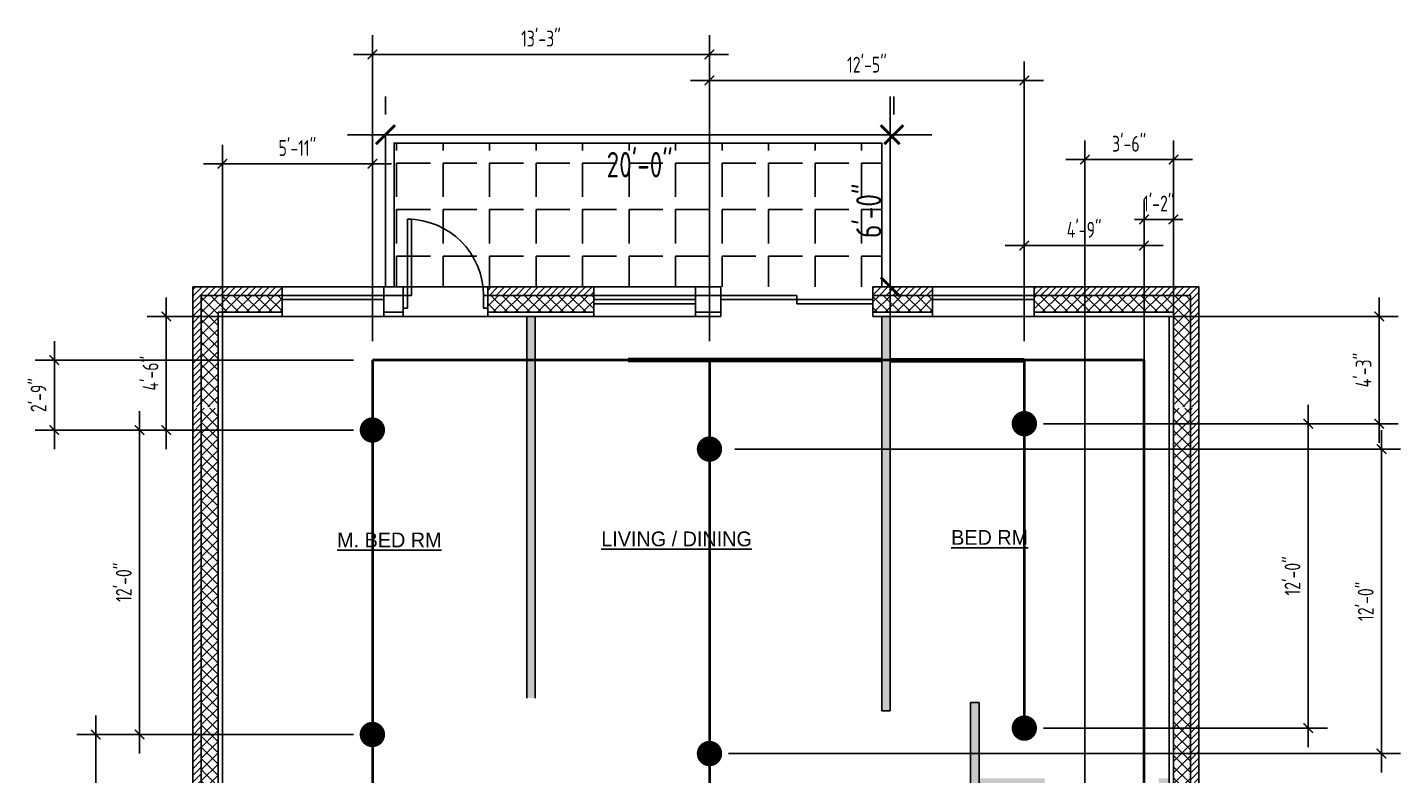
# Model space of a CAD drawing. Header units: inches. Extents: x -7743 to 108965, y 7770 to 27313.
# Drawn here: x 106096 to 106746, y 8500 to 8853 of the extents above; entities that cross this region are included whole.
import ezdxf

# ---------------------------------------------------------------- set-up
doc = ezdxf.new("R2010")
doc.units = ezdxf.units.IN
doc.header["$LTSCALE"] = 192
doc.header["$MEASUREMENT"] = 0
doc.layers.get('0').update_dxf_attribs({"linetype": 'CONTINUOUS'})
doc.layers.get('DEFPOINTS').update_dxf_attribs({"linetype": 'CONTINUOUS'})
for name, color, linetype in [('1DOORS', 1, 'CONTINUOUS'), ('1SAN', 2, 'CONTINUOUS'), ('1wall', 7, 'CONTINUOUS'), ('A-DOOR', 2, 'CONTINUOUS'), ('AFP-DOOR', 2, 'CONTINUOUS'), ('ARDIM', 1, 'CONTINUOUS'), ('BRICK', 9, 'CONTINUOUS'), ('LIGHT', 2, 'CONTINUOUS')]:
    doc.layers.add(name, color=color, linetype=linetype)
doc.styles.add('AT7', font='ARCHTITL.SHX', dxfattribs={"height": 7})
doc.styles.get("Standard").update_dxf_attribs({"font": 'architxt.shx', "width": 0.85})
doc.dimstyles.new('DIM192', dxfattribs={"dimscale": 192, "dimtxt": 0.0625, "dimasz": 0.046875, "dimexe": 0.09375, "dimexo": 0.09375, "dimgap": 0.015625, "dimtad": 1, "dimdec": 0, "dimzin": 3, "dimdsep": 46, "dimlunit": 4, "dimtxsty": 'Standard', "dimblk1": 'ARCHTICK', "dimblk2": 'ARCHTICK', "dimsah": 1, "dimcen": 0, "dimdle": 0.09375, "dimclrd": 1, "dimclre": 1, "dimclrt": 1, "dimaunit": 1, "dimadec": 4, "dimazin": 0, "dimtfac": 1, "dimtdec": 0, "dimtix": 1, "dimtmove": 2, "dimatfit": 3, "dimfxl": 1, "dimtolj": 1, "dimtzin": 1, "dimarcsym": 0})
doc.dimstyles.new('DIM96', dxfattribs={"dimscale": 96, "dimtxt": 0.078125, "dimasz": 0.046875, "dimexe": 0.09375, "dimexo": 0.09375, "dimgap": 0.03125, "dimtad": 1, "dimdec": 0, "dimzin": 3, "dimdsep": 46, "dimlunit": 4, "dimtxsty": 'Standard', "dimblk1": 'ARCHTICK', "dimblk2": 'ARCHTICK', "dimsah": 1, "dimcen": 0, "dimdle": 0.09375, "dimadec": 0, "dimazin": 0, "dimtfac": 1, "dimtdec": 0, "dimtix": 1, "dimtmove": 2, "dimatfit": 3, "dimfxl": 1, "dimfrac": 2, "dimtolj": 1, "dimtzin": 1, "dimarcsym": 0})
pattern_1 = [(225, (-44113.4358, 40107.1258), (1.590990258, -1.590990258), [])]
pattern_2 = [(315, (-44113.436, 40107.1258), (2.65165043, 2.65165043), []), (45, (-44113.436, 40107.1258), (-2.65165043, 2.65165043), [])]

# ---------------------------------------------------------------- blocks, each defined once
blk = doc.blocks.new('_ARCHTICK')
at = {"color": 0, "linetype": 'ByBlock', "const_width": 0.15}
blk.add_lwpolyline([(-0.5, -0.5), (0.5, 0.5)], dxfattribs=at)
blk = doc.blocks.new('*D57')
at = {"layer": 'ARDIM', "color": 1, "lineweight": -2, "transparency": 16777216}
for p, q in [((106265.75, 8812.2), (106265.75, 8820.65)), ((106506.24, 8812.2), (106506.24, 8820.65)), ((106524.24, 8802.65), (106247.75, 8802.65))]:
    blk.add_line(p, q, dxfattribs=at)
at = {"layer": 'DEFPOINTS', "color": 0, "transparency": 16777216}
for p in [(106265.75, 8802.65), (106265.75, 8794.2), (106506.24, 8794.2)]:
    blk.add_point(p, dxfattribs=at)
at = {"layer": 'ARDIM', "color": 1, "lineweight": -2, "transparency": 16777216, "xscale": 9, "yscale": 9, "zscale": 9, "rotation": 180}
blk.add_blockref('_ARCHTICK', (106265.75, 8802.65), dxfattribs=at)
at = {"layer": 'ARDIM', "color": 1, "lineweight": -2, "transparency": 16777216, "xscale": 9, "yscale": 9, "zscale": 9}
blk.add_blockref('_ARCHTICK', (106506.24, 8802.65), dxfattribs=at)
at = {"layer": 'ARDIM', "color": 1, "transparency": 16777216, "insert": (106385.99, 8788.46), "char_height": 12, "attachment_point": 5}
blk.add_mtext('\\A1;20\'-0"', dxfattribs=at)
blk = doc.blocks.new('DR-36-blk')
at = {"layer": 'AFP-DOOR'}
for points in [[(-38, -6), (-40, -6), (-40, 0), (-38, 0)], [(0, -6), (-2, -6), (-2, 0), (0, 0)], [(-2, -42), (-4, -42), (-4, -6), (-2, -6)]]:
    blk.add_lwpolyline(points, close=True, dxfattribs=at)
blk.add_arc((-2, -6), 36, 180, 270, dxfattribs=at)
blk = doc.blocks.new('*D53')
at = {"layer": 'ARDIM', "color": 1, "lineweight": -2, "transparency": 16777216}
blk.add_line((106504.54, 8820.65), (106504.54, 8712.65), dxfattribs=at)
at = {"layer": 'DEFPOINTS', "color": 0, "transparency": 16777216}
for p in [(106504.54, 8802.65), (106504.54, 8730.65), (106504.54, 8730.65)]:
    blk.add_point(p, dxfattribs=at)
at = {"layer": 'ARDIM', "color": 1, "lineweight": -2, "transparency": 16777216, "xscale": 9, "yscale": 9, "zscale": 9}
for p, rotation in [((106504.54, 8802.65), 90), ((106504.54, 8730.65), 270)]:
    blk.add_blockref('_ARCHTICK', p, dxfattribs=dict(at, rotation=rotation))
at = {"layer": 'ARDIM', "color": 1, "transparency": 16777216, "insert": (106494.4, 8766.65), "char_height": 12, "attachment_point": 5, "rotation": 90}
blk.add_mtext('\\A1;6\'-0"', dxfattribs=at)
blk = doc.blocks.new('*D141')
at = {"layer": 'DEFPOINTS', "color": 0, "linetype": 'Continuous', "lineweight": 200, "transparency": 16777216}
for p in [(106624.61, 8762.6), (106624.61, 8460.15), (106638.54, 8460.15)]:
    blk.add_point(p, dxfattribs=at)
at = {"layer": 'LIGHT', "color": 0, "linetype": 'Continuous', "lineweight": -2, "transparency": 16777216}
for p, q in [((106624.61, 8469.15), (106624.61, 8771.6)), ((106638.54, 8469.15), (106638.54, 8771.6)), ((106624.61, 8762.6), (106620.11, 8762.6)), ((106638.54, 8762.6), (106624.61, 8762.6)), ((106638.54, 8762.6), (106643.04, 8762.6))]:
    blk.add_line(p, q, dxfattribs=at)
at = {"layer": 'LIGHT', "color": 0, "linetype": 'Continuous', "lineweight": -2, "transparency": 16777216, "xscale": 4.5, "yscale": 4.5, "zscale": 4.5}
blk.add_blockref('_ARCHTICK', (106624.61, 8762.6), dxfattribs=at)
at = {"layer": 'LIGHT', "color": 0, "linetype": 'Continuous', "lineweight": -2, "transparency": 16777216, "xscale": 4.5, "yscale": 4.5, "zscale": 4.5, "rotation": 180}
blk.add_blockref('_ARCHTICK', (106638.54, 8762.6), dxfattribs=at)
at = {"layer": 'LIGHT', "color": 0, "linetype": 'Continuous', "lineweight": 40, "transparency": 16777216, "insert": (106631.57, 8770.07), "char_height": 7.5, "attachment_point": 5}
blk.add_mtext('\\A1;1\'-2"', dxfattribs=at)
blk = doc.blocks.new('*D142')
at = {"layer": 'DEFPOINTS', "color": 0, "linetype": 'Continuous', "lineweight": 200, "transparency": 16777216}
for p in [(106624.61, 8750.21), (106567.97, 8696.01), (106624.61, 8696.01)]:
    blk.add_point(p, dxfattribs=at)
at = {"layer": 'LIGHT', "color": 0, "linetype": 'Continuous', "lineweight": -2, "transparency": 16777216}
for p, q in [((106567.97, 8705.01), (106567.97, 8759.21)), ((106624.61, 8705.01), (106624.61, 8759.21)), ((106558.97, 8750.21), (106633.61, 8750.21))]:
    blk.add_line(p, q, dxfattribs=at)
at = {"layer": 'LIGHT', "color": 0, "linetype": 'Continuous', "lineweight": -2, "transparency": 16777216, "xscale": 4.5, "yscale": 4.5, "zscale": 4.5, "rotation": 180}
blk.add_blockref('_ARCHTICK', (106567.97, 8750.21), dxfattribs=at)
at = {"layer": 'LIGHT', "color": 0, "linetype": 'Continuous', "lineweight": -2, "transparency": 16777216, "xscale": 4.5, "yscale": 4.5, "zscale": 4.5}
blk.add_blockref('_ARCHTICK', (106624.61, 8750.21), dxfattribs=at)
at = {"layer": 'LIGHT', "color": 0, "linetype": 'Continuous', "lineweight": 40, "transparency": 16777216, "insert": (106596.29, 8757.68), "char_height": 7.5, "attachment_point": 5}
blk.add_mtext('\\A1;4\'-9"', dxfattribs=at)
blk = doc.blocks.new('*D143')
at = {"layer": 'DEFPOINTS', "color": 0, "linetype": 'Continuous', "lineweight": 200, "transparency": 16777216}
for p in [(106567.97, 8716.65), (106567.97, 8665.95), (106735.91, 8665.95)]:
    blk.add_point(p, dxfattribs=at)
at = {"layer": 'LIGHT', "color": 0, "linetype": 'Continuous', "lineweight": -2, "transparency": 16777216}
for p, q in [((106735.91, 8725.65), (106735.91, 8656.95)), ((106576.97, 8716.65), (106744.91, 8716.65)), ((106576.97, 8665.95), (106744.91, 8665.95))]:
    blk.add_line(p, q, dxfattribs=at)
at = {"layer": 'LIGHT', "color": 0, "linetype": 'Continuous', "lineweight": -2, "transparency": 16777216, "xscale": 4.5, "yscale": 4.5, "zscale": 4.5}
for p, rotation in [((106735.91, 8716.65), 90), ((106735.91, 8665.95), 270)]:
    blk.add_blockref('_ARCHTICK', p, dxfattribs=dict(at, rotation=rotation))
at = {"layer": 'LIGHT', "color": 0, "linetype": 'Continuous', "lineweight": 40, "transparency": 16777216, "insert": (106728.45, 8691.3), "char_height": 7.5, "attachment_point": 5, "rotation": 90}
blk.add_mtext('\\A1;4\'-3"', dxfattribs=at)
blk = doc.blocks.new('*D144')
at = {"layer": 'DEFPOINTS', "color": 0, "linetype": 'Continuous', "lineweight": 200, "transparency": 16777216}
for p in [(106567.97, 8828.29), (106419, 8736.2), (106567.97, 8736.2)]:
    blk.add_point(p, dxfattribs=at)
at = {"layer": 'LIGHT', "color": 0, "linetype": 'Continuous', "lineweight": -2, "transparency": 16777216}
for p, q in [((106419, 8745.2), (106419, 8837.29)), ((106567.97, 8745.2), (106567.97, 8837.29)), ((106410, 8828.29), (106576.97, 8828.29))]:
    blk.add_line(p, q, dxfattribs=at)
at = {"layer": 'LIGHT', "color": 0, "linetype": 'Continuous', "lineweight": -2, "transparency": 16777216, "xscale": 4.5, "yscale": 4.5, "zscale": 4.5, "rotation": 180}
blk.add_blockref('_ARCHTICK', (106419, 8828.29), dxfattribs=at)
at = {"layer": 'LIGHT', "color": 0, "linetype": 'Continuous', "lineweight": -2, "transparency": 16777216, "xscale": 4.5, "yscale": 4.5, "zscale": 4.5}
blk.add_blockref('_ARCHTICK', (106567.97, 8828.29), dxfattribs=at)
at = {"layer": 'LIGHT', "color": 0, "linetype": 'Continuous', "lineweight": 40, "transparency": 16777216, "insert": (106493.49, 8835.76), "char_height": 7.5, "attachment_point": 5}
blk.add_mtext('\\A1;12\'-5"', dxfattribs=at)
blk = doc.blocks.new('*D145')
at = {"layer": 'DEFPOINTS', "color": 0, "linetype": 'Continuous', "lineweight": 200, "transparency": 16777216}
for p in [(106419, 8840.65), (106259.51, 8696.01), (106419, 8696.01)]:
    blk.add_point(p, dxfattribs=at)
at = {"layer": 'LIGHT', "color": 0, "linetype": 'Continuous', "lineweight": -2, "transparency": 16777216}
for p, q in [((106259.51, 8705.01), (106259.51, 8849.65)), ((106419, 8705.01), (106419, 8849.65)), ((106250.51, 8840.65), (106428, 8840.65))]:
    blk.add_line(p, q, dxfattribs=at)
at = {"layer": 'LIGHT', "color": 0, "linetype": 'Continuous', "lineweight": -2, "transparency": 16777216, "xscale": 4.5, "yscale": 4.5, "zscale": 4.5, "rotation": 180}
blk.add_blockref('_ARCHTICK', (106259.51, 8840.65), dxfattribs=at)
at = {"layer": 'LIGHT', "color": 0, "linetype": 'Continuous', "lineweight": -2, "transparency": 16777216, "xscale": 4.5, "yscale": 4.5, "zscale": 4.5}
blk.add_blockref('_ARCHTICK', (106419, 8840.65), dxfattribs=at)
at = {"layer": 'LIGHT', "color": 0, "linetype": 'Continuous', "lineweight": 40, "transparency": 16777216, "insert": (106339.26, 8848.11), "char_height": 7.5, "attachment_point": 5}
blk.add_mtext('\\A1;13\'-3"', dxfattribs=at)
blk = doc.blocks.new('*D146')
at = {"layer": 'DEFPOINTS', "color": 0, "linetype": 'Continuous', "lineweight": 200, "transparency": 16777216}
for p in [(106188.54, 8788.88), (106188.54, 8696.01), (106259.51, 8696.01)]:
    blk.add_point(p, dxfattribs=at)
at = {"layer": 'LIGHT', "color": 0, "linetype": 'Continuous', "lineweight": -2, "transparency": 16777216}
for p, q in [((106188.54, 8705.01), (106188.54, 8797.88)), ((106259.51, 8705.01), (106259.51, 8797.88)), ((106268.51, 8788.88), (106179.54, 8788.88))]:
    blk.add_line(p, q, dxfattribs=at)
at = {"layer": 'LIGHT', "color": 0, "linetype": 'Continuous', "lineweight": -2, "transparency": 16777216, "xscale": 4.5, "yscale": 4.5, "zscale": 4.5, "rotation": 180}
blk.add_blockref('_ARCHTICK', (106188.54, 8788.88), dxfattribs=at)
at = {"layer": 'LIGHT', "color": 0, "linetype": 'Continuous', "lineweight": -2, "transparency": 16777216, "xscale": 4.5, "yscale": 4.5, "zscale": 4.5}
blk.add_blockref('_ARCHTICK', (106259.51, 8788.88), dxfattribs=at)
at = {"layer": 'LIGHT', "color": 0, "linetype": 'Continuous', "lineweight": 40, "transparency": 16777216, "insert": (106224.02, 8796.35), "char_height": 7.5, "attachment_point": 5}
blk.add_mtext('\\A1;5\'-11"', dxfattribs=at)
blk = doc.blocks.new('*D147')
at = {"layer": 'DEFPOINTS', "color": 0, "linetype": 'Continuous', "lineweight": 200, "transparency": 16777216}
for p in [(106567.97, 8665.95), (106567.97, 8521.97), (106702.34, 8521.97)]:
    blk.add_point(p, dxfattribs=at)
at = {"layer": 'LIGHT', "color": 0, "linetype": 'Continuous', "lineweight": -2, "transparency": 16777216}
for p, q in [((106702.34, 8674.95), (106702.34, 8512.97)), ((106576.97, 8665.95), (106711.34, 8665.95)), ((106576.97, 8521.97), (106711.34, 8521.97))]:
    blk.add_line(p, q, dxfattribs=at)
at = {"layer": 'LIGHT', "color": 0, "linetype": 'Continuous', "lineweight": -2, "transparency": 16777216, "xscale": 4.5, "yscale": 4.5, "zscale": 4.5}
for p, rotation in [((106702.34, 8665.95), 90), ((106702.34, 8521.97), 270)]:
    blk.add_blockref('_ARCHTICK', p, dxfattribs=dict(at, rotation=rotation))
at = {"layer": 'LIGHT', "color": 0, "linetype": 'Continuous', "lineweight": 40, "transparency": 16777216, "insert": (106694.87, 8593.96), "char_height": 7.5, "attachment_point": 5, "rotation": 90}
blk.add_mtext('\\A1;12\'-0"', dxfattribs=at)
blk = doc.blocks.new('*D148')
at = {"layer": 'DEFPOINTS', "color": 0, "linetype": 'Continuous', "lineweight": 200, "transparency": 16777216}
for p in [(106596.61, 8790.9), (106596.61, 8460.15), (106638.54, 8460.15)]:
    blk.add_point(p, dxfattribs=at)
at = {"layer": 'LIGHT', "color": 0, "linetype": 'Continuous', "lineweight": -2, "transparency": 16777216}
for p, q in [((106596.61, 8469.15), (106596.61, 8799.9)), ((106638.54, 8469.15), (106638.54, 8799.9)), ((106647.54, 8790.9), (106587.61, 8790.9))]:
    blk.add_line(p, q, dxfattribs=at)
at = {"layer": 'LIGHT', "color": 0, "linetype": 'Continuous', "lineweight": -2, "transparency": 16777216, "xscale": 4.5, "yscale": 4.5, "zscale": 4.5, "rotation": 180}
blk.add_blockref('_ARCHTICK', (106596.61, 8790.9), dxfattribs=at)
at = {"layer": 'LIGHT', "color": 0, "linetype": 'Continuous', "lineweight": -2, "transparency": 16777216, "xscale": 4.5, "yscale": 4.5, "zscale": 4.5}
blk.add_blockref('_ARCHTICK', (106638.54, 8790.9), dxfattribs=at)
at = {"layer": 'LIGHT', "color": 0, "linetype": 'Continuous', "lineweight": 40, "transparency": 16777216, "insert": (106617.57, 8798.36), "char_height": 7.5, "attachment_point": 5}
blk.add_mtext('\\A1;3\'-6"', dxfattribs=at)
blk = doc.blocks.new('*D149')
at = {"layer": 'DEFPOINTS', "color": 0, "linetype": 'Continuous', "lineweight": 200, "transparency": 16777216}
for p in [(106259.51, 8696.01), (106109.03, 8662.94), (106259.51, 8662.94)]:
    blk.add_point(p, dxfattribs=at)
at = {"layer": 'LIGHT', "color": 0, "linetype": 'Continuous', "lineweight": -2, "transparency": 16777216}
for p, q in [((106109.03, 8705.01), (106109.03, 8653.94)), ((106250.51, 8696.01), (106100.03, 8696.01)), ((106250.51, 8662.94), (106100.03, 8662.94))]:
    blk.add_line(p, q, dxfattribs=at)
at = {"layer": 'LIGHT', "color": 0, "linetype": 'Continuous', "lineweight": -2, "transparency": 16777216, "xscale": 4.5, "yscale": 4.5, "zscale": 4.5}
for p, rotation in [((106109.03, 8696.01), 90), ((106109.03, 8662.94), 270)]:
    blk.add_blockref('_ARCHTICK', p, dxfattribs=dict(at, rotation=rotation))
at = {"layer": 'LIGHT', "color": 0, "linetype": 'Continuous', "lineweight": 40, "transparency": 16777216, "insert": (106101.56, 8679.47), "char_height": 7.5, "attachment_point": 5, "rotation": 90}
blk.add_mtext('\\A1;2\'-9"', dxfattribs=at)
blk = doc.blocks.new('*D150')
at = {"layer": 'DEFPOINTS', "color": 0, "linetype": 'Continuous', "lineweight": 200, "transparency": 16777216}
for p in [(106161.97, 8716.65), (106259.51, 8716.65), (106259.51, 8662.94)]:
    blk.add_point(p, dxfattribs=at)
at = {"layer": 'LIGHT', "color": 0, "linetype": 'Continuous', "lineweight": -2, "transparency": 16777216}
for p, q in [((106161.97, 8653.94), (106161.97, 8725.65)), ((106250.51, 8716.65), (106152.97, 8716.65)), ((106250.51, 8662.94), (106152.97, 8662.94))]:
    blk.add_line(p, q, dxfattribs=at)
at = {"layer": 'LIGHT', "color": 0, "linetype": 'Continuous', "lineweight": -2, "transparency": 16777216, "xscale": 4.5, "yscale": 4.5, "zscale": 4.5}
for p, rotation in [((106161.97, 8716.65), 90), ((106161.97, 8662.94), 270)]:
    blk.add_blockref('_ARCHTICK', p, dxfattribs=dict(at, rotation=rotation))
at = {"layer": 'LIGHT', "color": 0, "linetype": 'Continuous', "lineweight": 40, "transparency": 16777216, "insert": (106154.51, 8689.8), "char_height": 7.5, "attachment_point": 5, "rotation": 90}
blk.add_mtext('\\A1;4\'-6"', dxfattribs=at)
blk = doc.blocks.new('*D151')
at = {"layer": 'DEFPOINTS', "color": 0, "linetype": 'Continuous', "lineweight": 200, "transparency": 16777216}
for p in [(106259.51, 8662.94), (106149.36, 8518.94), (106258.92, 8518.94)]:
    blk.add_point(p, dxfattribs=at)
at = {"layer": 'LIGHT', "color": 0, "linetype": 'Continuous', "lineweight": -2, "transparency": 16777216}
for p, q in [((106149.36, 8671.94), (106149.36, 8509.94)), ((106250.51, 8662.94), (106140.36, 8662.94)), ((106249.92, 8518.94), (106140.36, 8518.94))]:
    blk.add_line(p, q, dxfattribs=at)
at = {"layer": 'LIGHT', "color": 0, "linetype": 'Continuous', "lineweight": -2, "transparency": 16777216, "xscale": 4.5, "yscale": 4.5, "zscale": 4.5}
for p, rotation in [((106149.36, 8662.94), 90), ((106149.36, 8518.94), 270)]:
    blk.add_blockref('_ARCHTICK', p, dxfattribs=dict(at, rotation=rotation))
at = {"layer": 'LIGHT', "color": 0, "linetype": 'Continuous', "lineweight": 40, "transparency": 16777216, "insert": (106141.9, 8590.94), "char_height": 7.5, "attachment_point": 5, "rotation": 90}
blk.add_mtext('\\A1;12\'-0"', dxfattribs=at)
blk = doc.blocks.new('*D153')
at = {"layer": 'DEFPOINTS', "color": 0, "linetype": 'Continuous', "lineweight": 200, "transparency": 16777216}
for p in [(106259.51, 8518.94), (106128.63, 8139.93), (106259.51, 8139.93)]:
    blk.add_point(p, dxfattribs=at)
at = {"layer": 'LIGHT', "color": 0, "linetype": 'Continuous', "lineweight": -2, "transparency": 16777216}
for p, q in [((106128.63, 8527.94), (106128.63, 8130.93)), ((106250.51, 8518.94), (106119.63, 8518.94)), ((106250.51, 8139.93), (106119.63, 8139.93))]:
    blk.add_line(p, q, dxfattribs=at)
at = {"layer": 'LIGHT', "color": 0, "linetype": 'Continuous', "lineweight": -2, "transparency": 16777216, "xscale": 4.5, "yscale": 4.5, "zscale": 4.5}
for p, rotation in [((106128.63, 8518.94), 90), ((106128.63, 8139.93), 270)]:
    blk.add_blockref('_ARCHTICK', p, dxfattribs=dict(at, rotation=rotation))
at = {"layer": 'LIGHT', "color": 0, "linetype": 'Continuous', "lineweight": 40, "transparency": 16777216, "insert": (106121.17, 8329.44), "char_height": 7.5, "attachment_point": 5, "rotation": 90}
blk.add_mtext('\\A1;31\'-7"', dxfattribs=at)
blk = doc.blocks.new('*D157')
at = {"layer": 'DEFPOINTS', "color": 0, "linetype": 'Continuous', "lineweight": 200, "transparency": 16777216}
for p in [(106422, 8653.93), (106419, 8509.93), (106736.97, 8509.93)]:
    blk.add_point(p, dxfattribs=at)
at = {"layer": 'LIGHT', "color": 0, "linetype": 'Continuous', "lineweight": -2, "transparency": 16777216}
for p, q in [((106736.97, 8662.93), (106736.97, 8500.93)), ((106431, 8653.93), (106745.97, 8653.93)), ((106428, 8509.93), (106745.97, 8509.93))]:
    blk.add_line(p, q, dxfattribs=at)
at = {"layer": 'LIGHT', "color": 0, "linetype": 'Continuous', "lineweight": -2, "transparency": 16777216, "xscale": 4.5, "yscale": 4.5, "zscale": 4.5}
for p, rotation in [((106736.97, 8653.93), 90), ((106736.97, 8509.93), 270)]:
    blk.add_blockref('_ARCHTICK', p, dxfattribs=dict(at, rotation=rotation))
at = {"layer": 'LIGHT', "color": 0, "linetype": 'Continuous', "lineweight": 40, "transparency": 16777216, "insert": (106729.51, 8581.93), "char_height": 7.5, "attachment_point": 5, "rotation": 90}
blk.add_mtext('\\A1;12\'-0"', dxfattribs=at)

msp = doc.modelspace()

# ---------------------------------------------------------------- hatches: boundary and pattern name
at = {"layer": '1DOORS'}
h = msp.add_hatch(dxfattribs=at)
h.set_pattern_fill('ANSI37', color=256, scale=30, angle=270, style=0)
h.set_pattern_definition(pattern_2)
h.paths.add_polyline_path([(106646.54, 8726.65), (106572.58, 8726.65), (106572.58, 8718.65), (106638.54, 8718.65), (106638.54, 8673.98), (106646.54, 8673.98)])
h.paths.add_polyline_path([(106186.54, 8718.65), (106216.86, 8718.65), (106216.86, 8726.65), (106178.54, 8726.65), (106178.54, 8673.98), (106186.54, 8673.98)])
h = msp.add_hatch(dxfattribs=at)
h.set_pattern_fill('ANSI37', color=256, scale=30, angle=270, style=0)
h.set_pattern_definition(pattern_2)
h.paths.add_polyline_path([(106364.33, 8726.65), (106314.07, 8726.65), (106314.07, 8720.65), (106314.07, 8718.65), (106364.33, 8718.65)])
h.paths.add_polyline_path([(106524.58, 8726.65), (106496.33, 8726.65), (106496.33, 8718.65), (106524.58, 8718.65)])
h = msp.add_hatch(dxfattribs=at)
h.set_pattern_fill('ANSI37', color=256, scale=30, angle=270, style=0)
h.set_pattern_definition([(315, (252554.974, -20162.051), (2.65165043, 2.65165043), []), (45, (252554.974, -20162.051), (-2.65165043, 2.65165043), [])])
h.paths.add_polyline_path([(106186.54, 8307.43), (106178.54, 8307.43), (106178.54, 8232.79), (106186.54, 8232.6)])
h.paths.add_polyline_path([(106186.54, 8406.78), (106178.54, 8406.78), (106178.54, 8331.43), (106186.54, 8331.43)])
h.paths.add_polyline_path([(106646.54, 8673.31), (106638.54, 8673.31), (106638.54, 8221.66), (106646.54, 8221.46)])
h.paths.add_polyline_path([(106178.54, 8458.38), (106186.54, 8458.38), (106186.54, 8673.31), (106178.54, 8673.31)])
at = {"layer": '1SAN'}
h = msp.add_hatch(dxfattribs=at)
h.set_pattern_fill('ANSI31', color=1, scale=18, angle=180, style=0)
h.set_pattern_definition(pattern_1)
h.paths.add_polyline_path([(106650.54, 8730.65), (106572.58, 8730.65), (106572.58, 8726.65), (106646.54, 8726.65), (106646.54, 8673.98), (106650.54, 8673.98)])
h.paths.add_polyline_path([(106216.86, 8730.65), (106174.54, 8730.65), (106174.54, 8673.98), (106178.54, 8673.98), (106178.54, 8726.65), (106216.86, 8726.65)])
h = msp.add_hatch(dxfattribs=at)
h.set_pattern_fill('ANSI31', color=1, scale=18, angle=180, style=0)
h.set_pattern_definition(pattern_1)
h.paths.add_polyline_path([(106364.33, 8730.65), (106314.07, 8730.65), (106314.07, 8726.65), (106364.33, 8726.65)])
h.paths.add_polyline_path([(106524.58, 8730.65), (106496.33, 8730.65), (106496.33, 8726.65), (106524.58, 8726.65)])
h = msp.add_hatch(dxfattribs=at)
h.set_pattern_fill('ANSI31', color=1, scale=18, angle=180, style=0)
h.set_pattern_definition([(225, (252592.9598, -23056.5496), (1.590990258, -1.590990258), [])])
h.paths.add_polyline_path([(106496.33, 7944.65), (106524.58, 7944.65), (106524.58, 7948.65), (106496.33, 7948.65)])
h.paths.add_polyline_path([(106412.33, 7944.65), (106424.33, 7944.65), (106424.33, 7948.65), (106412.33, 7948.65)])
h.paths.add_polyline_path([(106314.07, 7944.65), (106364.33, 7944.65), (106364.33, 7948.65), (106314.07, 7948.65)])
h.paths.add_polyline_path([(106264.86, 7944.65), (106274.07, 7944.65), (106274.07, 7948.65), (106264.86, 7948.65)])
h.paths.add_polyline_path([(106178.54, 8406.78), (106174.54, 8406.78), (106174.54, 8331.43), (106178.54, 8331.43)])
h.paths.add_polyline_path([(106174.54, 8458.38), (106178.54, 8458.38), (106178.54, 8673.31), (106174.54, 8673.31)])
h.paths.add_polyline_path([(106646.54, 8161.64), (106650.54, 8161.64), (106650.54, 8673.31), (106646.54, 8673.31)])
h.paths.add_polyline_path([(106650.54, 8137.64), (106646.54, 8137.64), (106646.54, 7948.65), (106572.58, 7948.65), (106572.58, 7944.65), (106650.54, 7944.65)])
h.paths.add_polyline_path([(106178.54, 8203.78), (106174.54, 8203.78), (106174.54, 7944.65), (106216.86, 7944.65), (106216.86, 7948.65), (106178.54, 7948.65)])
h.paths.add_polyline_path([(106174.54, 8227.78), (106178.54, 8227.78), (106178.54, 8307.43), (106174.54, 8307.43)])
at = {"layer": 'BRICK'}
h = msp.add_hatch(dxfattribs=at)
h.set_pattern_fill('ANGLE', color=256, scale=80, angle=360, style=0)
h.set_pattern_definition([(360, (252526.974, 36795.202), (-1e-07, -22), [16, -6]), (270, (252526.974, 36795.202), (-22, 1e-07), [16, -6])])
h.paths.add_polyline_path([(106268.54, 8784.65), (106500.54, 8784.65), (106500.54, 8730.65), (106268.54, 8730.65)])
h.paths.add_polyline_path([(106268.54, 8798.65), (106500.54, 8798.65), (106500.54, 8784.65), (106268.54, 8784.65)])
at = {"layer": 'LIGHT', "linetype": 'Continuous', "ltscale": 48}
h = msp.add_hatch(dxfattribs=at)
h.set_pattern_fill('HONEY,_O', color=1, scale=20)
h.set_pattern_definition([(0, (-44113.4358, 40107.1258), (3.75, 2.1650635), [2.5, -5]), (120, (-44113.4358, 40107.1258), (-3.749999992, 2.165063514), [2.5, -5]), (60, (-44113.4358, 40107.1258), (8e-09, 4.330127014), [-5, 2.5])])
h.paths.add_polyline_path([(106336.54, 8716.65), (106332.54, 8716.65), (106332.54, 8536.14), (106336.54, 8536.14)])
h.paths.add_polyline_path([(106504.54, 8716.65), (106500.54, 8716.65), (106500.54, 8530.15), (106504.54, 8530.15), (106504.54, 8534.15)])
h.paths.add_polyline_path([(106546.54, 8534.15), (106542.54, 8534.15), (106542.54, 8492.47), (106546.54, 8492.47)])
h.paths.add_polyline_path([(106577.63, 8498.15), (106546.54, 8498.15), (106546.54, 8494.15), (106570.54, 8494.15), (106570.54, 8470.15), (106574.54, 8470.15), (106574.54, 8494.15), (106577.63, 8494.15)])
h.paths.add_polyline_path([(106636.54, 8498.15), (106631.48, 8498.15), (106631.48, 8494.15), (106636.54, 8494.15)])

# ---------------------------------------------------------------- linework, layer by layer
at = {"layer": '1DOORS'}
for p, q in [((106264.86, 8730.65), (106216.86, 8730.65)), ((106264.86, 8726.65), (106216.86, 8726.65)), ((106314.07, 8730.65), (106274.07, 8730.65)), ((106364.33, 8730.65), (106412.33, 8730.65)), ((106364.33, 8726.65), (106412.33, 8726.65)), ((106264.86, 8724.65), (106216.86, 8724.65)), ((106364.33, 8724.65), (106412.33, 8724.65)), ((106364.33, 8722.65), (106412.33, 8722.65)), ((106264.86, 8716.65), (106216.86, 8716.65)), ((106314.07, 8716.65), (106274.07, 8716.65)), ((106364.33, 8716.65), (106412.33, 8716.65))]:
    msp.add_line(p, q, dxfattribs=at)
for points in [[(106504.54, 8730.65), (106504.54, 8802.65), (106265.75, 8802.65), (106265.75, 8730.65)], [(106500.54, 8730.65), (106500.54, 8798.65), (106269.75, 8798.65), (106269.75, 8730.65)]]:
    msp.add_lwpolyline(points, dxfattribs=at)
at = {"layer": '1SAN', "color": 1}
for p, q in [((106178.54, 8331.43), (106178.54, 8726.65)), ((106216.86, 8726.65), (106178.54, 8726.65)), ((106364.33, 8726.65), (106314.07, 8726.65)), ((106524.58, 8726.65), (106496.33, 8726.65)), ((106646.54, 8726.65), (106572.58, 8726.65)), ((106646.54, 8161.64), (106646.54, 8726.65)), ((106186.54, 8429.14), (106186.54, 8718.65)), ((106216.86, 8718.65), (106186.54, 8718.65)), ((106364.33, 8718.65), (106314.07, 8718.65)), ((106524.58, 8718.65), (106496.33, 8718.65)), ((106638.54, 8718.65), (106572.58, 8718.65)), ((106638.54, 8161.64), (106638.54, 8718.65))]:
    msp.add_line(p, q, dxfattribs=at)
at = {"layer": '1wall'}
for p, q in [((106174.54, 8458.38), (106174.54, 8730.65)), ((106216.86, 8730.65), (106174.54, 8730.65)), ((106216.86, 8716.65), (106216.86, 8730.65)), ((106216.86, 8716.65), (106216.86, 8730.65)), ((106274.07, 8730.65), (106264.86, 8730.65)), ((106264.86, 8716.65), (106264.86, 8730.65)), ((106274.07, 8730.65), (106274.07, 8716.65)), ((106364.33, 8730.65), (106314.07, 8730.65)), ((106314.07, 8716.65), (106314.07, 8730.65)), ((106364.33, 8716.65), (106364.33, 8730.65)), ((106412.33, 8730.65), (106424.33, 8730.65)), ((106412.33, 8716.65), (106412.33, 8730.65)), ((106424.33, 8716.65), (106424.33, 8730.65)), ((106460.33, 8722.65), (106460.33, 8726.65)), ((106524.58, 8730.65), (106496.33, 8730.65)), ((106496.33, 8716.65), (106496.33, 8730.65)), ((106524.58, 8716.65), (106524.58, 8730.65)), ((106650.54, 8730.65), (106572.58, 8730.65)), ((106572.58, 8716.65), (106572.58, 8730.65)), ((106650.54, 8161.64), (106650.54, 8730.65)), ((106188.54, 8458.38), (106188.54, 8716.65)), ((106216.86, 8716.65), (106188.54, 8716.65)), ((106274.07, 8716.65), (106264.86, 8716.65)), ((106364.33, 8716.65), (106314.07, 8716.65)), ((106332.54, 8536.14), (106332.54, 8716.65)), ((106336.54, 8536.14), (106336.54, 8716.65)), ((106412.33, 8716.65), (106424.33, 8716.65)), ((106524.58, 8716.65), (106496.33, 8716.65)), ((106500.54, 8530.15), (106500.54, 8716.65)), ((106504.54, 8530.15), (106504.54, 8716.65)), ((106636.54, 8716.65), (106572.58, 8716.65)), ((106636.54, 8470.15), (106636.54, 8716.65)), ((106504.54, 8530.15), (106500.54, 8530.15)), ((106542.54, 8492.47), (106542.54, 8534.15)), ((106542.54, 8534.15), (106546.54, 8534.15)), ((106546.54, 8492.47), (106546.54, 8534.15))]:
    msp.add_line(p, q, dxfattribs=at)
at = {"layer": 'A-DOOR'}
for p, q in [((106274.07, 8726.65), (106264.86, 8726.65)), ((106412.33, 8726.65), (106424.33, 8726.65)), ((106572.58, 8730.65), (106524.58, 8730.65)), ((106572.58, 8726.65), (106524.58, 8726.65)), ((106274.07, 8718.65), (106264.86, 8718.65)), ((106412.33, 8718.65), (106424.33, 8718.65)), ((106572.58, 8724.65), (106524.58, 8724.65)), ((106572.58, 8716.65), (106524.58, 8716.65))]:
    msp.add_line(p, q, dxfattribs=at)
at = {"layer": 'LIGHT', "linetype": 'Continuous', "ltscale": 48}
for p, q in [((106424.33, 8726.65), (106460.33, 8726.65)), ((106424.33, 8724.65), (106496.33, 8724.65)), ((106460.33, 8722.65), (106496.33, 8722.65))]:
    msp.add_line(p, q, dxfattribs=at)
at = {"layer": 'LIGHT', "color": 98, "linetype": 'Continuous', "lineweight": 40}
for p, q in [((106624.61, 8696.01), (106259.51, 8696.01)), ((106259.51, 8696.01), (106259.51, 8139.93)), ((106419, 8696.01), (106419, 8022.71)), ((106567.97, 8696.01), (106567.97, 8521.97)), ((106624.61, 8460.15), (106624.61, 8696.01))]:
    msp.add_line(p, q, dxfattribs=at)
at = {"layer": 'LIGHT', "color": 98, "linetype": 'Continuous', "lineweight": 200}
for p, q in [((106500.54, 8696.01), (106380.54, 8696.01)), ((106500.54, 8696.01), (106419, 8696.01)), ((106504.54, 8696.01), (106567.97, 8696.01))]:
    msp.add_line(p, q, dxfattribs=at)
at = {"layer": 'LIGHT', "color": 6, "linetype": 'Continuous', "lineweight": 35, "const_width": 6}
for points in [[(106256.51, 8662.94, 1), (106262.51, 8662.94, 1)], [(106564.97, 8665.95, 1), (106570.97, 8665.95, 1)], [(106416, 8653.93, 1), (106422, 8653.93, 1)], [(106256.51, 8518.94, 1), (106262.51, 8518.94, 1)], [(106564.97, 8521.97, 1), (106570.97, 8521.97, 1)], [(106416, 8509.93, 1), (106422, 8509.93, 1)]]:
    msp.add_lwpolyline(points, format="xyb", close=True, dxfattribs=at)

# ---------------------------------------------------------------- block references
at = {"layer": 'A-DOOR', "rotation": 180}
msp.add_blockref('DR-36-blk', (106274.07, 8720.65), dxfattribs=at)

# ---------------------------------------------------------------- texts
at = {"layer": 'LIGHT', "linetype": 'Continuous', "ltscale": 48, "style": 'AT7'}
for s, p in [('%%ULIVING / DINING', (106367.81, 8607.97)), ('%%uBED RM', (106533.35, 8608.66)), ('%%UM. BED RM', (106242.84, 8607.46))]:
    msp.add_text(s, height=7, rotation=0, dxfattribs=at).set_placement(p)

# ---------------------------------------------------------------- dimensions: what is measured, and where the dimension line sits
at = {"layer": 'ARDIM', "color": 1}
dim = msp.add_linear_dim(base=(106265.75, 8802.65), p1=(106506.24, 8794.2), p2=(106265.75, 8794.2), angle=180, dimstyle='DIM192', dxfattribs=at)
dim.commit()
dim.dimension.update_dxf_attribs({"geometry": '*D57', "text_midpoint": (106385.99, 8788.46), "dimtype": 160})
dim = msp.add_linear_dim(base=(106504.54, 8730.65), p1=(106504.54, 8802.65), p2=(106504.54, 8730.65), angle=270, dimstyle='DIM192', dxfattribs=at)
dim.commit()
dim.dimension.update_dxf_attribs({"geometry": '*D53', "text_midpoint": (106494.4, 8766.65)})
at = {"layer": 'LIGHT', "color": 27, "linetype": 'Continuous', "lineweight": 40}
for base, p1, p2, picture, middle in [((106419, 8840.65), (106259.51, 8696.01), (106419, 8696.01), '*D145', (106339.26, 8848.11)), ((106567.97, 8828.29), (106419, 8736.2), (106567.97, 8736.2), '*D144', (106493.49, 8835.76)), ((106596.61, 8790.9), (106638.54, 8460.15), (106596.61, 8460.15), '*D148', (106617.57, 8798.36)), ((106188.54, 8788.88), (106259.51, 8696.01), (106188.54, 8696.01), '*D146', (106224.02, 8796.35)), ((106624.61, 8762.6), (106638.54, 8460.15), (106624.61, 8460.15), '*D141', (106631.57, 8770.07)), ((106624.61, 8750.21), (106567.97, 8696.01), (106624.61, 8696.01), '*D142', (106596.29, 8757.68))]:
    dim = msp.add_linear_dim(base=base, p1=p1, p2=p2, dimstyle='DIM96', dxfattribs=at)
    dim.commit()
    dim.dimension.update_dxf_attribs({"geometry": picture, "text_midpoint": middle})
for base, p1, p2, picture, middle in [((106161.97, 8716.65), (106259.51, 8662.94), (106259.51, 8716.65), '*D150', (106154.51, 8689.8)), ((106735.91, 8665.95), (106567.97, 8716.65), (106567.97, 8665.95), '*D143', (106728.45, 8691.3)), ((106109.03, 8662.94), (106259.51, 8696.01), (106259.51, 8662.94), '*D149', (106101.56, 8679.47)), ((106702.34, 8521.97), (106567.97, 8665.95), (106567.97, 8521.97), '*D147', (106694.87, 8593.96)), ((106149.36, 8518.94), (106259.51, 8662.94), (106258.92, 8518.94), '*D151', (106141.9, 8590.94)), ((106736.97, 8509.93), (106422, 8653.93), (106419, 8509.93), '*D157', (106729.51, 8581.93)), ((106128.63, 8139.93), (106259.51, 8518.94), (106259.51, 8139.93), '*D153', (106121.17, 8329.44))]:
    dim = msp.add_linear_dim(base=base, p1=p1, p2=p2, angle=90, dimstyle='DIM96', dxfattribs=at)
    dim.commit()
    dim.dimension.update_dxf_attribs({"geometry": picture, "text_midpoint": middle})

doc.saveas('drawing.dxf')
